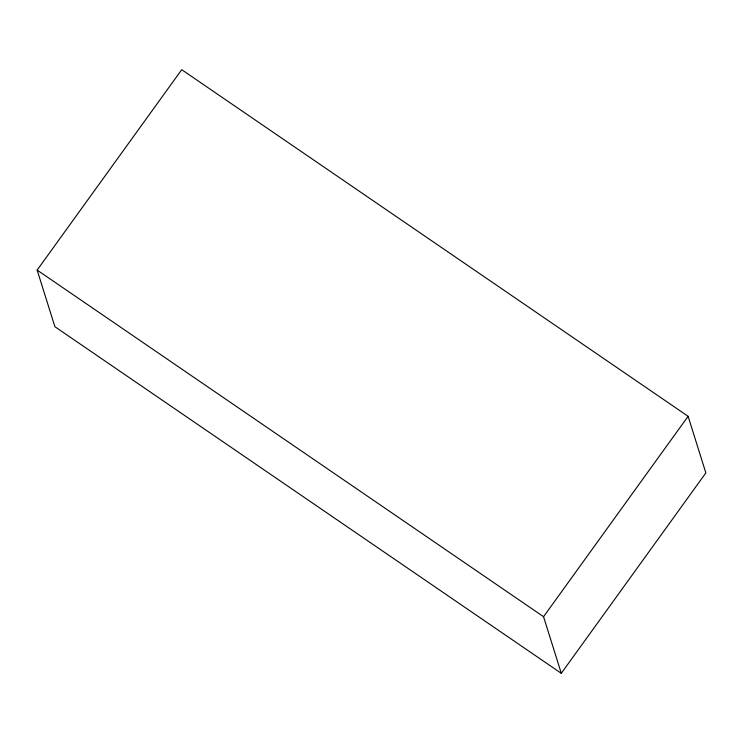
<?xml version="1.0" encoding="UTF-8"?>
<svg xmlns="http://www.w3.org/2000/svg" width="743" height="743" viewBox="0 0 743 743"><rect width="100%" height="100%" fill="white"/><g stroke="black" fill="none" stroke-linecap="round" stroke-linejoin="round"><path stroke-width="1.11" d="M37.15 270.08L181.71 69.684L688.111 416.303L705.85 472.919L561.29 673.316L54.889 326.697L37.15 270.08L543.551 616.699L561.29 673.316M543.551 616.699L688.111 416.303"/></g></svg>
